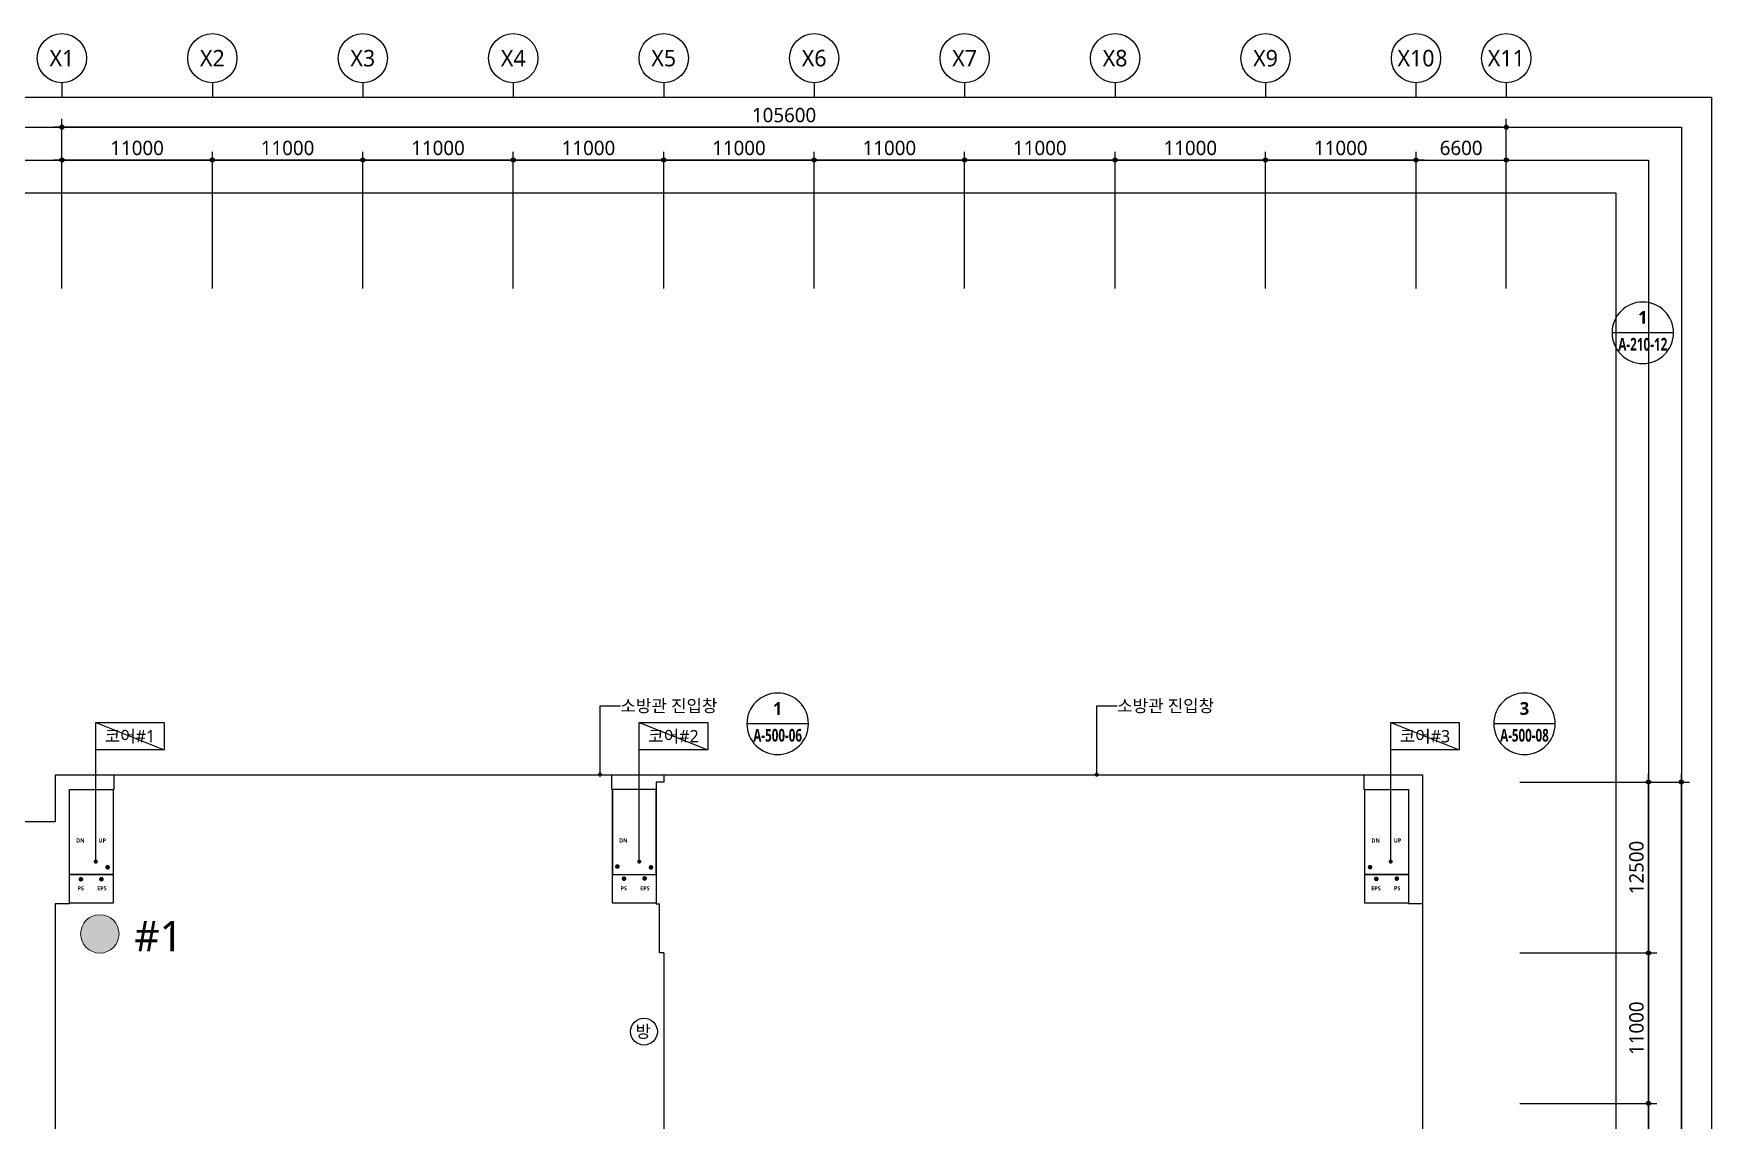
# Model space of a CAD drawing. Header units: millimetres. Extents: x -867282 to 190005487, y -1022614 to 455456909.
# Drawn here: x 1593311 to 1715982, y 90166 to 169666 of the extents above; entities that cross this region are included whole.
import ezdxf
from ezdxf.enums import TextEntityAlignment as Align

# ---------------------------------------------------------------- set-up
doc = ezdxf.new("R2010")
doc.units = ezdxf.units.MM
doc.header["$LTSCALE"] = 400
doc.header["$MEASUREMENT"] = 0
doc.header["$PDSIZE"] = -10
doc.layers.get('0').update_dxf_attribs({"linetype": 'CONTINUOUS'})
doc.layers.get('Defpoints').update_dxf_attribs({"color": 153, "linetype": 'CONTINUOUS'})
for name, color, linetype in [('A-ANNO-GRA1', 7, 'CONTINUOUS'), ('A-ANNO-TEXT1', 7, 'CONTINUOUS'), ('A-ANNO-TEXT2', 3, 'CONTINUOUS'), ('A-FLOR-MARK-ARCH', 1, 'CONTINUOUS'), ('A-ST-AXIS-BUB', 7, 'CONTINUOUS'), ('A-ST-AXIS-DIM', 7, 'CONTINUOUS'), ('AA-MKXS', 3, 'CONTINUOUS')]:
    doc.layers.add(name, color=color, linetype=linetype)
doc.layers.add('Defpoint', color=161, linetype='CONTINUOUS', plot=False)
doc.layers.add('면적', color=210, linetype='CONTINUOUS', plot=False)
doc.layers.add('구획설정라인', color=3, linetype='CONTINUOUS', lineweight=20)
doc.styles.add('2020음성 1차', font='')
doc.styles.add('SAMOO', font='romans.shx', dxfattribs={"bigfont": 'whgtxt.shx'})
doc.styles.add('SH_대대리576', font='malgun.ttf')
doc.styles.add('SH_진천_나눔', font='')
doc.styles.get('2020음성 1차').set_extended_font_data('NanumGothic', bold=True)
doc.styles.get('SH_진천_나눔').set_extended_font_data('NanumGothic', bold=True)
doc.dimstyles.new('SHP 600', dxfattribs={"dimscale": 300, "dimtxt": 3.5, "dimasz": 1, "dimexe": 2, "dimexo": 2, "dimgap": 1, "dimtad": 1, "dimdec": 0, "dimzin": 0, "dimdsep": 46, "dimtxsty": 'SH_대대리576', "dimblk": 'DIMDOT', "dimcen": 0.09, "dimclrt": 3, "dimadec": 0, "dimazin": 1, "dimtfac": 1, "dimtdec": 0, "dimtix": 1, "dimtmove": 2, "dimatfit": 0, "dimldrblk": 'DIMDOT', "dimfxl": 1, "dimtolj": 1, "dimtzin": 0, "dimarcsym": 0})

# ---------------------------------------------------------------- blocks, each defined once
blk = doc.blocks.new('DIMDOT')
at = {"color": 0}
blk.add_line((-2, 0), (2, 0), dxfattribs=at)
for radius in [0.5, 0.25]:
    blk.add_circle((0, 0), radius, dxfattribs=at)
blk = doc.blocks.new('*D47')
at = {"layer": 'A-ST-AXIS-DIM', "color": 0, "lineweight": -2, "transparency": 16777216}
for p, q in [((1595382, 151016), (1595382, 163416)), ((1700982, 151016), (1700982, 163416)), ((1700682, 162816), (1595682, 162816))]:
    blk.add_line(p, q, dxfattribs=at)
at = {"layer": 'Defpoints', "color": 0, "transparency": 16777216}
for p in [(1595382, 162816), (1595382, 150416), (1700982, 150416)]:
    blk.add_point(p, dxfattribs=at)
at = {"layer": 'A-ST-AXIS-DIM', "color": 0, "linetype": 'ByBlock', "lineweight": -2, "transparency": 16777216, "xscale": 300, "yscale": 300, "zscale": 300, "rotation": 180}
blk.add_blockref('DIMDOT', (1595382, 162816), dxfattribs=at)
at = {"layer": 'A-ST-AXIS-DIM', "color": 0, "linetype": 'ByBlock', "lineweight": -2, "transparency": 16777216, "xscale": 300, "yscale": 300, "zscale": 300}
blk.add_blockref('DIMDOT', (1700982, 162816), dxfattribs=at)
at = {"layer": 'A-ST-AXIS-DIM', "color": 3, "transparency": 16777216, "insert": (1648182, 163696), "char_height": 1050, "attachment_point": 5, "style": 'SH_대대리576'}
blk.add_mtext('\\A1;105600', dxfattribs=at)
blk = doc.blocks.new('*D48')
at = {"layer": 'A-ST-AXIS-DIM', "color": 0, "lineweight": -2, "transparency": 16777216}
for p, q in [((1595382, 151016), (1595382, 161016)), ((1606382, 151016), (1606382, 161016)), ((1606082, 160416), (1595682, 160416))]:
    blk.add_line(p, q, dxfattribs=at)
at = {"layer": 'Defpoints', "color": 0, "transparency": 16777216}
for p in [(1595382, 160416), (1595382, 150416), (1606382, 150416)]:
    blk.add_point(p, dxfattribs=at)
at = {"layer": 'A-ST-AXIS-DIM', "color": 0, "linetype": 'ByBlock', "lineweight": -2, "transparency": 16777216, "xscale": 300, "yscale": 300, "zscale": 300, "rotation": 180}
blk.add_blockref('DIMDOT', (1595382, 160416), dxfattribs=at)
at = {"layer": 'A-ST-AXIS-DIM', "color": 0, "linetype": 'ByBlock', "lineweight": -2, "transparency": 16777216, "xscale": 300, "yscale": 300, "zscale": 300}
blk.add_blockref('DIMDOT', (1606382, 160416), dxfattribs=at)
at = {"layer": 'A-ST-AXIS-DIM', "color": 3, "transparency": 16777216, "insert": (1600882, 161292), "char_height": 1050, "attachment_point": 5, "style": 'SH_대대리576'}
blk.add_mtext('\\A1;11000', dxfattribs=at)
blk = doc.blocks.new('*D49')
at = {"layer": 'A-ST-AXIS-DIM', "color": 0, "lineweight": -2, "transparency": 16777216}
for p, q in [((1606382, 151016), (1606382, 161016)), ((1617382, 151016), (1617382, 161016)), ((1617082, 160416), (1606682, 160416))]:
    blk.add_line(p, q, dxfattribs=at)
at = {"layer": 'Defpoints', "color": 0, "transparency": 16777216}
for p in [(1606382, 160416), (1606382, 150416), (1617382, 150416)]:
    blk.add_point(p, dxfattribs=at)
at = {"layer": 'A-ST-AXIS-DIM', "color": 0, "linetype": 'ByBlock', "lineweight": -2, "transparency": 16777216, "xscale": 300, "yscale": 300, "zscale": 300, "rotation": 180}
blk.add_blockref('DIMDOT', (1606382, 160416), dxfattribs=at)
at = {"layer": 'A-ST-AXIS-DIM', "color": 0, "linetype": 'ByBlock', "lineweight": -2, "transparency": 16777216, "xscale": 300, "yscale": 300, "zscale": 300}
blk.add_blockref('DIMDOT', (1617382, 160416), dxfattribs=at)
at = {"layer": 'A-ST-AXIS-DIM', "color": 3, "transparency": 16777216, "insert": (1611882, 161292), "char_height": 1050, "attachment_point": 5, "style": 'SH_대대리576'}
blk.add_mtext('\\A1;11000', dxfattribs=at)
blk = doc.blocks.new('*D50')
at = {"layer": 'A-ST-AXIS-DIM', "color": 0, "lineweight": -2, "transparency": 16777216}
for p, q in [((1617382, 151016), (1617382, 161016)), ((1628382, 151016), (1628382, 161016)), ((1628082, 160416), (1617682, 160416))]:
    blk.add_line(p, q, dxfattribs=at)
at = {"layer": 'Defpoints', "color": 0, "transparency": 16777216}
for p in [(1617382, 160416), (1617382, 150416), (1628382, 150416)]:
    blk.add_point(p, dxfattribs=at)
at = {"layer": 'A-ST-AXIS-DIM', "color": 0, "linetype": 'ByBlock', "lineweight": -2, "transparency": 16777216, "xscale": 300, "yscale": 300, "zscale": 300, "rotation": 180}
blk.add_blockref('DIMDOT', (1617382, 160416), dxfattribs=at)
at = {"layer": 'A-ST-AXIS-DIM', "color": 0, "linetype": 'ByBlock', "lineweight": -2, "transparency": 16777216, "xscale": 300, "yscale": 300, "zscale": 300}
blk.add_blockref('DIMDOT', (1628382, 160416), dxfattribs=at)
at = {"layer": 'A-ST-AXIS-DIM', "color": 3, "transparency": 16777216, "insert": (1622882, 161292), "char_height": 1050, "attachment_point": 5, "style": 'SH_대대리576'}
blk.add_mtext('\\A1;11000', dxfattribs=at)
blk = doc.blocks.new('*D51')
at = {"layer": 'A-ST-AXIS-DIM', "color": 0, "lineweight": -2, "transparency": 16777216}
for p, q in [((1628382, 151016), (1628382, 161016)), ((1639382, 151016), (1639382, 161016)), ((1639082, 160416), (1628682, 160416))]:
    blk.add_line(p, q, dxfattribs=at)
at = {"layer": 'Defpoints', "color": 0, "transparency": 16777216}
for p in [(1628382, 160416), (1628382, 150416), (1639382, 150416)]:
    blk.add_point(p, dxfattribs=at)
at = {"layer": 'A-ST-AXIS-DIM', "color": 0, "linetype": 'ByBlock', "lineweight": -2, "transparency": 16777216, "xscale": 300, "yscale": 300, "zscale": 300, "rotation": 180}
blk.add_blockref('DIMDOT', (1628382, 160416), dxfattribs=at)
at = {"layer": 'A-ST-AXIS-DIM', "color": 0, "linetype": 'ByBlock', "lineweight": -2, "transparency": 16777216, "xscale": 300, "yscale": 300, "zscale": 300}
blk.add_blockref('DIMDOT', (1639382, 160416), dxfattribs=at)
at = {"layer": 'A-ST-AXIS-DIM', "color": 3, "transparency": 16777216, "insert": (1633882, 161292), "char_height": 1050, "attachment_point": 5, "style": 'SH_대대리576'}
blk.add_mtext('\\A1;11000', dxfattribs=at)
blk = doc.blocks.new('*D52')
at = {"layer": 'A-ST-AXIS-DIM', "color": 0, "lineweight": -2, "transparency": 16777216}
for p, q in [((1639382, 151016), (1639382, 161016)), ((1650382, 151016), (1650382, 161016)), ((1650082, 160416), (1639682, 160416))]:
    blk.add_line(p, q, dxfattribs=at)
at = {"layer": 'Defpoints', "color": 0, "transparency": 16777216}
for p in [(1639382, 160416), (1639382, 150416), (1650382, 150416)]:
    blk.add_point(p, dxfattribs=at)
at = {"layer": 'A-ST-AXIS-DIM', "color": 0, "linetype": 'ByBlock', "lineweight": -2, "transparency": 16777216, "xscale": 300, "yscale": 300, "zscale": 300, "rotation": 180}
blk.add_blockref('DIMDOT', (1639382, 160416), dxfattribs=at)
at = {"layer": 'A-ST-AXIS-DIM', "color": 0, "linetype": 'ByBlock', "lineweight": -2, "transparency": 16777216, "xscale": 300, "yscale": 300, "zscale": 300}
blk.add_blockref('DIMDOT', (1650382, 160416), dxfattribs=at)
at = {"layer": 'A-ST-AXIS-DIM', "color": 3, "transparency": 16777216, "insert": (1644882, 161292), "char_height": 1050, "attachment_point": 5, "style": 'SH_대대리576'}
blk.add_mtext('\\A1;11000', dxfattribs=at)
blk = doc.blocks.new('*D53')
at = {"layer": 'A-ST-AXIS-DIM', "color": 0, "lineweight": -2, "transparency": 16777216}
for p, q in [((1650382, 151016), (1650382, 161016)), ((1661382, 151016), (1661382, 161016)), ((1661082, 160416), (1650682, 160416))]:
    blk.add_line(p, q, dxfattribs=at)
at = {"layer": 'Defpoints', "color": 0, "transparency": 16777216}
for p in [(1650382, 160416), (1650382, 150416), (1661382, 150416)]:
    blk.add_point(p, dxfattribs=at)
at = {"layer": 'A-ST-AXIS-DIM', "color": 0, "linetype": 'ByBlock', "lineweight": -2, "transparency": 16777216, "xscale": 300, "yscale": 300, "zscale": 300, "rotation": 180}
blk.add_blockref('DIMDOT', (1650382, 160416), dxfattribs=at)
at = {"layer": 'A-ST-AXIS-DIM', "color": 0, "linetype": 'ByBlock', "lineweight": -2, "transparency": 16777216, "xscale": 300, "yscale": 300, "zscale": 300}
blk.add_blockref('DIMDOT', (1661382, 160416), dxfattribs=at)
at = {"layer": 'A-ST-AXIS-DIM', "color": 3, "transparency": 16777216, "insert": (1655882, 161292), "char_height": 1050, "attachment_point": 5, "style": 'SH_대대리576'}
blk.add_mtext('\\A1;11000', dxfattribs=at)
blk = doc.blocks.new('*D54')
at = {"layer": 'A-ST-AXIS-DIM', "color": 0, "lineweight": -2, "transparency": 16777216}
for p, q in [((1661382, 151016), (1661382, 161016)), ((1672382, 151016), (1672382, 161016)), ((1672082, 160416), (1661682, 160416))]:
    blk.add_line(p, q, dxfattribs=at)
at = {"layer": 'Defpoints', "color": 0, "transparency": 16777216}
for p in [(1661382, 160416), (1661382, 150416), (1672382, 150416)]:
    blk.add_point(p, dxfattribs=at)
at = {"layer": 'A-ST-AXIS-DIM', "color": 0, "linetype": 'ByBlock', "lineweight": -2, "transparency": 16777216, "xscale": 300, "yscale": 300, "zscale": 300, "rotation": 180}
blk.add_blockref('DIMDOT', (1661382, 160416), dxfattribs=at)
at = {"layer": 'A-ST-AXIS-DIM', "color": 0, "linetype": 'ByBlock', "lineweight": -2, "transparency": 16777216, "xscale": 300, "yscale": 300, "zscale": 300}
blk.add_blockref('DIMDOT', (1672382, 160416), dxfattribs=at)
at = {"layer": 'A-ST-AXIS-DIM', "color": 3, "transparency": 16777216, "insert": (1666882, 161292), "char_height": 1050, "attachment_point": 5, "style": 'SH_대대리576'}
blk.add_mtext('\\A1;11000', dxfattribs=at)
blk = doc.blocks.new('*D55')
at = {"layer": 'A-ST-AXIS-DIM', "color": 0, "lineweight": -2, "transparency": 16777216}
for p, q in [((1672382, 151016), (1672382, 161016)), ((1683382, 151016), (1683382, 161016)), ((1683082, 160416), (1672682, 160416))]:
    blk.add_line(p, q, dxfattribs=at)
at = {"layer": 'Defpoints', "color": 0, "transparency": 16777216}
for p in [(1672382, 160416), (1672382, 150416), (1683382, 150416)]:
    blk.add_point(p, dxfattribs=at)
at = {"layer": 'A-ST-AXIS-DIM', "color": 0, "linetype": 'ByBlock', "lineweight": -2, "transparency": 16777216, "xscale": 300, "yscale": 300, "zscale": 300, "rotation": 180}
blk.add_blockref('DIMDOT', (1672382, 160416), dxfattribs=at)
at = {"layer": 'A-ST-AXIS-DIM', "color": 0, "linetype": 'ByBlock', "lineweight": -2, "transparency": 16777216, "xscale": 300, "yscale": 300, "zscale": 300}
blk.add_blockref('DIMDOT', (1683382, 160416), dxfattribs=at)
at = {"layer": 'A-ST-AXIS-DIM', "color": 3, "transparency": 16777216, "insert": (1677882, 161292), "char_height": 1050, "attachment_point": 5, "style": 'SH_대대리576'}
blk.add_mtext('\\A1;11000', dxfattribs=at)
blk = doc.blocks.new('*D56')
at = {"layer": 'A-ST-AXIS-DIM', "color": 0, "lineweight": -2, "transparency": 16777216}
for p, q in [((1683382, 151016), (1683382, 161016)), ((1694382, 151016), (1694382, 161016)), ((1694082, 160416), (1683682, 160416))]:
    blk.add_line(p, q, dxfattribs=at)
at = {"layer": 'Defpoints', "color": 0, "transparency": 16777216}
for p in [(1683382, 160416), (1683382, 150416), (1694382, 150416)]:
    blk.add_point(p, dxfattribs=at)
at = {"layer": 'A-ST-AXIS-DIM', "color": 0, "linetype": 'ByBlock', "lineweight": -2, "transparency": 16777216, "xscale": 300, "yscale": 300, "zscale": 300, "rotation": 180}
blk.add_blockref('DIMDOT', (1683382, 160416), dxfattribs=at)
at = {"layer": 'A-ST-AXIS-DIM', "color": 0, "linetype": 'ByBlock', "lineweight": -2, "transparency": 16777216, "xscale": 300, "yscale": 300, "zscale": 300}
blk.add_blockref('DIMDOT', (1694382, 160416), dxfattribs=at)
at = {"layer": 'A-ST-AXIS-DIM', "color": 3, "transparency": 16777216, "insert": (1688882, 161292), "char_height": 1050, "attachment_point": 5, "style": 'SH_대대리576'}
blk.add_mtext('\\A1;11000', dxfattribs=at)
blk = doc.blocks.new('A-ST-AXIS-BUB-1')
at = {"layer": 'A-ST-AXIS-BUB'}
blk.add_line((0, 350), (0, 0), dxfattribs=at)
blk.add_circle((0, 950), 600, dxfattribs=at)
blk = doc.blocks.new('*D236')
at = {"layer": 'A-ST-AXIS-DIM', "color": 0, "lineweight": -2, "transparency": 16777216}
for p, q in [((1701982, 114916), (1711982, 114916)), ((1711382, 102716), (1711382, 114616)), ((1701982, 102416), (1711982, 102416))]:
    blk.add_line(p, q, dxfattribs=at)
at = {"layer": 'Defpoints', "color": 0, "transparency": 16777216}
for p in [(1701382, 114916), (1711382, 114916), (1701382, 102416)]:
    blk.add_point(p, dxfattribs=at)
at = {"layer": 'A-ST-AXIS-DIM', "color": 0, "linetype": 'ByBlock', "lineweight": -2, "transparency": 16777216, "xscale": 300, "yscale": 300, "zscale": 300}
for p, rotation in [((1711382, 114916), 90), ((1711382, 102416), 270)]:
    blk.add_blockref('DIMDOT', p, dxfattribs=dict(at, rotation=rotation))
at = {"layer": 'A-ST-AXIS-DIM', "color": 3, "transparency": 16777216, "insert": (1710503, 108666), "char_height": 1050, "attachment_point": 5, "rotation": 90, "style": 'SH_대대리576'}
blk.add_mtext('\\A1;12500', dxfattribs=at)
blk = doc.blocks.new('*D237')
at = {"layer": 'A-ST-AXIS-DIM', "color": 0, "lineweight": -2, "transparency": 16777216}
for p, q in [((1701982, 102416), (1711982, 102416)), ((1711382, 91716), (1711382, 102116)), ((1701982, 91416), (1711982, 91416))]:
    blk.add_line(p, q, dxfattribs=at)
at = {"layer": 'Defpoints', "color": 0, "transparency": 16777216}
for p in [(1701382, 102416), (1711382, 102416), (1701382, 91416)]:
    blk.add_point(p, dxfattribs=at)
at = {"layer": 'A-ST-AXIS-DIM', "color": 0, "linetype": 'ByBlock', "lineweight": -2, "transparency": 16777216, "xscale": 300, "yscale": 300, "zscale": 300}
for p, rotation in [((1711382, 102416), 90), ((1711382, 91416), 270)]:
    blk.add_blockref('DIMDOT', p, dxfattribs=dict(at, rotation=rotation))
at = {"layer": 'A-ST-AXIS-DIM', "color": 3, "transparency": 16777216, "insert": (1710506, 96916), "char_height": 1050, "attachment_point": 5, "rotation": 90, "style": 'SH_대대리576'}
blk.add_mtext('\\A1;11000', dxfattribs=at)
blk = doc.blocks.new('*D238')
at = {"layer": 'A-ST-AXIS-DIM', "color": 0, "lineweight": -2, "transparency": 16777216}
for p, q in [((1701982, 91416), (1711982, 91416)), ((1711382, 80716), (1711382, 91116)), ((1701982, 80416), (1711982, 80416))]:
    blk.add_line(p, q, dxfattribs=at)
at = {"layer": 'Defpoints', "color": 0, "transparency": 16777216}
for p in [(1701382, 91416), (1711382, 91416), (1701382, 80416)]:
    blk.add_point(p, dxfattribs=at)
at = {"layer": 'A-ST-AXIS-DIM', "color": 0, "linetype": 'ByBlock', "lineweight": -2, "transparency": 16777216, "xscale": 300, "yscale": 300, "zscale": 300}
for p, rotation in [((1711382, 91416), 90), ((1711382, 80416), 270)]:
    blk.add_blockref('DIMDOT', p, dxfattribs=dict(at, rotation=rotation))
at = {"layer": 'A-ST-AXIS-DIM', "color": 3, "transparency": 16777216, "insert": (1710506, 85916), "char_height": 1050, "attachment_point": 5, "rotation": 90, "style": 'SH_대대리576'}
blk.add_mtext('\\A1;11000', dxfattribs=at)
blk = doc.blocks.new('*D241')
at = {"layer": 'A-ST-AXIS-DIM', "color": 0, "lineweight": -2, "transparency": 16777216}
for p, q in [((1701982, 114916), (1714382, 114916)), ((1713782, 58216), (1713782, 114616)), ((1701982, 57916), (1714382, 57916))]:
    blk.add_line(p, q, dxfattribs=at)
at = {"layer": 'Defpoints', "color": 0, "transparency": 16777216}
for p in [(1701382, 114916), (1713782, 114916), (1701382, 57916)]:
    blk.add_point(p, dxfattribs=at)
at = {"layer": 'A-ST-AXIS-DIM', "color": 0, "linetype": 'ByBlock', "lineweight": -2, "transparency": 16777216, "xscale": 300, "yscale": 300, "zscale": 300}
for p, rotation in [((1713782, 114916), 90), ((1713782, 57916), 270)]:
    blk.add_blockref('DIMDOT', p, dxfattribs=dict(at, rotation=rotation))
at = {"layer": 'A-ST-AXIS-DIM', "color": 3, "transparency": 16777216, "insert": (1712905, 86416), "char_height": 1050, "attachment_point": 5, "rotation": 90, "style": 'SH_대대리576'}
blk.add_mtext('\\A1;57000', dxfattribs=at)
blk = doc.blocks.new('*D277')
at = {"layer": 'A-ST-AXIS-DIM', "color": 0, "lineweight": -2, "transparency": 16777216}
for p, q in [((1694382, 151016), (1694382, 161016)), ((1700982, 151016), (1700982, 161016)), ((1694682, 160416), (1700682, 160416))]:
    blk.add_line(p, q, dxfattribs=at)
at = {"layer": 'Defpoints', "color": 0, "transparency": 16777216}
for p in [(1700982, 160416), (1694382, 150416), (1700982, 150416)]:
    blk.add_point(p, dxfattribs=at)
at = {"layer": 'A-ST-AXIS-DIM', "color": 0, "linetype": 'ByBlock', "lineweight": -2, "transparency": 16777216, "xscale": 300, "yscale": 300, "zscale": 300, "rotation": 180}
blk.add_blockref('DIMDOT', (1694382, 160416), dxfattribs=at)
at = {"layer": 'A-ST-AXIS-DIM', "color": 0, "linetype": 'ByBlock', "lineweight": -2, "transparency": 16777216, "xscale": 300, "yscale": 300, "zscale": 300}
blk.add_blockref('DIMDOT', (1700982, 160416), dxfattribs=at)
at = {"layer": 'A-ST-AXIS-DIM', "color": 3, "transparency": 16777216, "insert": (1697682, 161296), "char_height": 1050, "attachment_point": 5, "style": 'SH_대대리576'}
blk.add_mtext('\\A1;6600', dxfattribs=at)
blk = doc.blocks.new('*U392')
at = {"layer": 'AA-MKXS', "color": 3, "linetype": 'Continuous', "ltscale": 5}
blk.add_line((-5.999976, 0), (5.999976, 0), dxfattribs=at)
blk.add_circle((0, 0), 5.999976, dxfattribs=at)
at = {"layer": 'AA-MKXS', "style": 'SAMOO', "width": 0.85}
blk.add_attdef('ViewNUM', text='', height=2.5, dxfattribs=at).set_placement((0, 1), align=Align.BOTTOM_CENTER)
blk.add_attdef('SheetNUM', text='', height=2.5, dxfattribs=at).set_placement((0, -1), align=Align.TOP_CENTER)
blk = doc.blocks.new('G$CDADDFB7A')
at = {"layer": '면적', "elevation": 103000}
for points in [[(98950, 11700), (99500, 11700), (99500, 12000), (100000, 12000), (100000, 13000), (100000, 13000), (100000, 22700), (100000, 22700), (100000, 48600), (98950, 48600), (98950, 48650), (95750, 48650), (95750, 56950), (95700, 56950), (95700, 58000), (44500, 58000), (44500, 57500), (44500, 57500), (43950, 57500), (43950, 48650), (40750, 48650), (40750, 56950), (40700, 56950), (40700, 58000), (4300, 58000), (4300, 56950), (4250, 56950), (4250, 48650), (1050, 48650), (1050, 48600), (0, 48600), (0, 22700), (5900, 22700), (5900, 18360), (4300, 18360), (4300, 11450), (4250, 11450), (4250, 1050), (4300, 1050), (4300, 0), (40700, 0), (40700, 1050), (40750, 1050), (40750, 9350), (43950, 9350), (43950, 500), (44500, 500), (44500, 0), (66200, 0), (66200, 5650), (95750, 5650), (95750, 9350), (98950, 9350), (98950, 11700)], [(44500, 45000), (44200, 45000), (44200, 48600)]]:
    blk.add_lwpolyline(points, dxfattribs=at)
for points in [[(1050, 56950), (4250, 56950), (4250, 50750), (1050, 50750)], [(1050, 50750), (4250, 50750), (4250, 48650), (1050, 48650)], [(100000, 22700), (106350, 22700), (106350, 13000), (100000, 13000)], [(95750, 11700), (98950, 11700), (98950, 9350), (95750, 9350)], [(95750, 9350), (98950, 9350), (98950, 7250), (95750, 7250)]]:
    blk.add_lwpolyline(points, close=True, dxfattribs=at)
at = {"layer": '면적'}
for points in [[(40750, 50750), (43950, 50750), (43950, 56950), (40750, 56950), (40750, 50750), (40750, 50750)], [(98950, 50750), (95750, 50750), (95750, 56950), (98950, 56950)], [(40750, 50750), (43950, 50750), (43950, 48650), (40750, 48650)], [(95750, 50750), (98950, 50750), (98950, 48650), (95750, 48650)], [(2200, 22700), (2200, 17760), (4300, 17760), (4300, 18360), (5900, 18360), (5900, 22700)], [(2200, 17760), (2200, 16300), (800, 16300), (800, 13950), (4300, 13950), (4300, 17760), (2200, 17760)], [(800, 13950), (4300, 13950), (4300, 11450), (800, 11450)], [(4250, 9350), (4250, 11450), (1050, 11450), (1050, 1050), (4250, 1050), (4250, 7250), (3300, 7250), (3300, 9350)], [(4250, 7250), (3300, 7250), (3300, 9350), (4250, 9350)], [(40750, 7250), (43950, 7250), (43950, 9350), (40750, 9350)], [(43950, 1050), (40750, 1050), (40750, 7250), (43950, 7250)], [(98950, 1050), (95750, 1050), (95750, 7250), (98950, 7250)], [(66200, 5650), (66200, 0), (95600, 0), (95700, 0), (95700, 1050), (95750, 1050), (95750, 5650)]]:
    blk.add_lwpolyline(points, close=True, dxfattribs=at)
for points in [[(43950, 48650), (43950, 48600), (44200, 48600)], [(44500, 45000), (44500, 9400), (43950, 9400), (43950, 9350)]]:
    blk.add_lwpolyline(points, dxfattribs=at)

msp = doc.modelspace()

# ---------------------------------------------------------------- hatches: boundary and pattern name
at = {"layer": '구획설정라인'}
h = msp.add_hatch(dxfattribs=at)
h.set_pattern_fill('ANSI31', color=256)
h.set_pattern_definition([(45, (0, 0), (-0.088388347648, 0.088388347648), [])])
h.paths.add_polyline_path([(1599558.4, 103812.9, 1), (1596751.7, 103812.9, 0.38565429), (1598017.1, 102416.3), (1598293.1, 102416.3, 0.38565429)])

# ---------------------------------------------------------------- linework, layer by layer
for points in [[(1634724, 120490.1), (1636224, 120490.1)], [(1671037.3, 120490.1), (1672537.3, 120490.1)]]:
    msp.add_lwpolyline(points)
at = {"layer": 'A-ANNO-GRA1'}
for points in [[(1634724, 115460.8), (1634724, 120490.1)], [(1671037.3, 115460.8), (1671037.3, 120490.1)], [(1597860.4, 109100.9), (1597860.4, 117278.6)], [(1637596.4, 109100.9), (1637596.4, 117278.6)], [(1692535.3, 109100.9), (1692535.3, 117278.6)]]:
    msp.add_lwpolyline(points, dxfattribs=at)
for points in [[(1602860.4, 117278.6), (1597860.4, 117278.6), (1597860.4, 119278.6), (1602860.4, 119278.6)], [(1642596.4, 117278.6), (1637596.4, 117278.6), (1637596.4, 119278.6), (1642596.4, 119278.6)], [(1697535.3, 117278.6), (1692535.3, 117278.6), (1692535.3, 119278.6), (1697535.3, 119278.6)]]:
    msp.add_lwpolyline(points, close=True, dxfattribs=at)
at = {"layer": 'A-ANNO-GRA1', "const_width": 150}
for points in [[(1634724, 115385.8, 1), (1634724, 115535.8, 1)], [(1671037.3, 115385.8, 1), (1671037.3, 115535.8, 1)], [(1597785.4, 109100.9, 1), (1597935.4, 109100.9, 1)], [(1637521.4, 109100.9, 1), (1637671.4, 109100.9, 1)], [(1692460.3, 109100.9, 1), (1692610.3, 109100.9, 1)]]:
    msp.add_lwpolyline(points, format="xyb", close=True, dxfattribs=at)
at = {"layer": 'A-ANNO-GRA1'}
msp.add_circle((1637939, 96661.8), 979.8, dxfattribs=at)
at = {"layer": 'A-FLOR-MARK-ARCH', "const_width": 168.8}
for points in [[(1596688, 107810.1, 1), (1596856.7, 107810.1, 1)], [(1598188.3, 107810.1, 1), (1598357, 107810.1, 1)], [(1598641.2, 108685, 1), (1598810, 108685, 1)], [(1635909.8, 108738.9, 1), (1636078.6, 108738.9, 1)], [(1636396, 107848.9, 1), (1636564.7, 107848.9, 1)], [(1637903.1, 107868.2, 1), (1638071.8, 107868.2, 1)], [(1638366.8, 108677.7, 1), (1638535.5, 108677.7, 1)], [(1690938.7, 108692.5, 1), (1691107.4, 108692.5, 1)], [(1691397.9, 107837.6, 1), (1691566.6, 107837.6, 1)], [(1693062.5, 107856.4, -1), (1692893.7, 107856.4, -1)]]:
    msp.add_lwpolyline(points, format="xyb", close=True, dxfattribs=at)
at = {"layer": 'Defpoint'}
for p, q in [((1597860.4, 119278.6), (1602860.4, 117278.6)), ((1637596.4, 119278.6), (1642596.4, 117278.6)), ((1692535.3, 119278.6), (1697535.3, 117278.6))]:
    msp.add_line(p, q, dxfattribs=at)
for points in [[(1715981.8, 36444.9), (1544781.8, 36444.9), (1544781.8, 165016.3), (1715981.8, 165016.3)], [(1713781.8, 38644.9), (1546981.8, 38644.9), (1546981.8, 162816.3), (1713781.8, 162816.3)], [(1711381.8, 41044.9), (1549381.8, 41044.9), (1549381.8, 160416.3), (1711381.8, 160416.3)], [(1708981.8, 43444.9), (1551781.8, 43444.9), (1551781.8, 158016.3), (1708981.8, 158016.3)]]:
    msp.add_lwpolyline(points, close=True, dxfattribs=at)
msp.add_lwpolyline([(1592581.8, 64466.3), (1594881.8, 64466.3), (1594881.8, 57416.3), (1694381.8, 57416.3), (1694381.8, 66766.3), (1694881.8, 66766.3), (1694881.8, 70416.3), (1701231.8, 70416.3), (1701231.8, 80116.3), (1694881.8, 80116.3), (1694881.8, 91416.3), (1694881.8, 115416.3), (1671881.8, 115416.3), (1639881.8, 115416.3), (1635381.8, 115416.3), (1599681.8, 115416.3), (1594881.8, 115416.3), (1594881.8, 112016.3), (1584881.8, 112016.3)], dxfattribs=at)
at = {"layer": '구획설정라인'}
msp.add_circle((1598155.1, 103812.9), 1403.3, dxfattribs=at)

# ---------------------------------------------------------------- block references
ref = msp.add_blockref('*U392', (1710963.5, 147779.8), dxfattribs=dict(xscale=-375.0015000059622, yscale=375.0015000059622, zscale=375.0015000059622))
ref.add_attrib('SheetNUM', 'A-210-12', dxfattribs={"layer": 'AA-MKXS', "height": 937.5, "style": '2020음성 1차', "width": 0.7}).set_placement((1710963.5, 147404.8), align=Align.TOP_CENTER)
ref.add_attrib('ViewNUM', '1', dxfattribs={"layer": 'AA-MKXS', "height": 937.5, "style": '2020음성 1차'}).set_placement((1710963.5, 148154.8), align=Align.BOTTOM_CENTER)
ref = msp.add_blockref('*U392', (1647713.5, 119179.8), dxfattribs=dict(xscale=-375.0015000059622, yscale=375.0015000059622, zscale=375.0015000059622))
ref.add_attrib('SheetNUM', 'A-500-06', dxfattribs={"layer": 'AA-MKXS', "height": 930, "style": '2020음성 1차', "width": 0.7}).set_placement((1647713.5, 118804.8, 103000), align=Align.TOP_CENTER)
ref.add_attrib('ViewNUM', '1', dxfattribs={"layer": 'AA-MKXS', "height": 930, "style": '2020음성 1차'}).set_placement((1647713.5, 119554.8, 103000), align=Align.BOTTOM_CENTER)
ref = msp.add_blockref('*U392', (1702313.5, 119179.8), dxfattribs=dict(xscale=-375.0015000059622, yscale=375.0015000059622, zscale=375.0015000059622))
ref.add_attrib('SheetNUM', 'A-500-08', dxfattribs={"layer": 'AA-MKXS', "height": 930, "style": '2020음성 1차', "width": 0.7}).set_placement((1702313.5, 118804.8, 103000), align=Align.TOP_CENTER)
ref.add_attrib('ViewNUM', '3', dxfattribs={"layer": 'AA-MKXS', "height": 930, "style": '2020음성 1차'}).set_placement((1702313.5, 119554.8, 103000), align=Align.BOTTOM_CENTER)
msp.add_blockref('G$CDADDFB7A', (1594881.8, 57416.3))
at = {"layer": 'A-ST-AXIS-BUB', "xscale": 3, "yscale": 3, "zscale": 3}
for p in [(1595381.8, 165016.3), (1606381.8, 165016.3), (1617381.8, 165016.3), (1628381.8, 165016.3), (1639381.8, 165016.3), (1650381.8, 165016.3), (1661381.8, 165016.3), (1672381.8, 165016.3), (1683381.8, 165016.3), (1694381.8, 165016.3), (1700981.8, 165016.3)]:
    msp.add_blockref('A-ST-AXIS-BUB-1', p, dxfattribs=at)

# ---------------------------------------------------------------- texts
at = {"layer": 'A-ANNO-TEXT1'}
for s, height, style, p in [('X1', 1200, 'SH_대대리576', (1595381.8, 167866.3)), ('X2', 1200, 'SH_대대리576', (1606381.8, 167866.3)), ('X3', 1200, 'SH_대대리576', (1617381.8, 167866.3)), ('X4', 1200, 'SH_대대리576', (1628381.8, 167866.3)), ('X5', 1200, 'SH_대대리576', (1639381.8, 167866.3)), ('X6', 1200, 'SH_대대리576', (1650381.8, 167866.3)), ('X7', 1200, 'SH_대대리576', (1661381.8, 167866.3)), ('X8', 1200, 'SH_대대리576', (1672381.8, 167866.3)), ('X9', 1200, 'SH_대대리576', (1683381.8, 167866.3)), ('X10', 1200, 'SH_대대리576', (1694381.8, 167866.3)), ('X11', 1200, 'SH_대대리576', (1700981.8, 167866.3)), ('DN', 300, 'SH_진천_나눔', (1596731.8, 110646.3)), ('UP', 300, 'SH_진천_나눔', (1598331.8, 110646.3)), ('DN', 300, 'SH_진천_나눔', (1636431.8, 110646.3)), ('DN', 300, 'SH_진천_나눔', (1691431.8, 110646.3)), ('UP', 300, 'SH_진천_나눔', (1693031.8, 110646.3))]:
    msp.add_text(s, height=height, dxfattribs=dict(at, style=style)).set_placement(p, align=Align.MIDDLE_CENTER)
at = {"layer": 'A-ANNO-TEXT1', "style": 'SH_진천_나눔'}
for p in [(1636224, 120490.1), (1672537.3, 120490.1)]:
    msp.add_text('소방관 진입창', height=900, dxfattribs=at).set_placement(p, align=Align.MIDDLE_LEFT)
for s, p in [('PS', (1596756.8, 107141.3)), ('EPS', (1598306.8, 107141.3)), ('PS', (1636456.8, 107141.3)), ('EPS', (1638006.8, 107141.3)), ('EPS', (1691456.8, 107141.3)), ('PS', (1693006.8, 107141.3))]:
    msp.add_text(s, height=300, dxfattribs=at).set_placement(p, align=Align.MIDDLE)
msp.add_text('방', height=900, dxfattribs=at).set_placement((1637321.4, 96219))
at = {"layer": 'A-ANNO-TEXT2', "style": 'SH_대대리576'}
for s, p in [('코어#1', (1600360.4, 118278.6)), ('코어#2', (1640096.4, 118278.6)), ('코어#3', (1695035.3, 118278.6))]:
    msp.add_text(s, height=900, dxfattribs=at).set_placement(p, align=Align.MIDDLE)
at = {"layer": '구획설정라인', "style": 'SH_대대리576'}
msp.add_text('#1', height=2224.26, dxfattribs=at).set_placement((1600670.5, 102542.7))

# ---------------------------------------------------------------- dimensions: what is measured, and where the dimension line sits
at = {"layer": 'A-ST-AXIS-DIM'}
for base, p1, p2, picture, middle in [((1595381.8, 162816.3), (1700981.8, 150416.3), (1595381.8, 150416.3), '*D47', (1648181.8, 163695.8)), ((1595381.8, 160416.3), (1606381.8, 150416.3), (1595381.8, 150416.3), '*D48', (1600881.8, 161292.1)), ((1606381.8, 160416.3), (1617381.8, 150416.3), (1606381.8, 150416.3), '*D49', (1611881.8, 161292.1)), ((1617381.8, 160416.3), (1628381.8, 150416.3), (1617381.8, 150416.3), '*D50', (1622881.8, 161292.1)), ((1628381.8, 160416.3), (1639381.8, 150416.3), (1628381.8, 150416.3), '*D51', (1633881.8, 161292.1)), ((1639381.8, 160416.3), (1650381.8, 150416.3), (1639381.8, 150416.3), '*D52', (1644881.8, 161292.1)), ((1650381.8, 160416.3), (1661381.8, 150416.3), (1650381.8, 150416.3), '*D53', (1655881.8, 161292.1)), ((1661381.8, 160416.3), (1672381.8, 150416.3), (1661381.8, 150416.3), '*D54', (1666881.8, 161292.1)), ((1672381.8, 160416.3), (1683381.8, 150416.3), (1672381.8, 150416.3), '*D55', (1677881.8, 161292.1)), ((1683381.8, 160416.3), (1694381.8, 150416.3), (1683381.8, 150416.3), '*D56', (1688881.8, 161292.1))]:
    dim = msp.add_linear_dim(base=base, p1=p1, p2=p2, dimstyle='SHP 600', dxfattribs=at)
    dim.commit()
    dim.dimension.update_dxf_attribs({"geometry": picture, "text_midpoint": middle})
for base, p1, p2, angle, picture, middle in [((1700981.8, 160416.3), (1694381.8, 150416.3), (1700981.8, 150416.3), 180, '*D277', (1697681.8, 161295.8)), ((1711381.8, 114916.3), (1701381.8, 102416.3), (1701381.8, 114916.3), 270, '*D236', (1710503.1, 108666.3)), ((1713781.8, 114916.3), (1701381.8, 57916.3), (1701381.8, 114916.3), 270, '*D241', (1712904.6, 86416.3)), ((1711381.8, 102416.3), (1701381.8, 91416.3), (1701381.8, 102416.3), 270, '*D237', (1710506.1, 96916.3)), ((1711381.8, 91416.3), (1701381.8, 80416.3), (1701381.8, 91416.3), 270, '*D238', (1710506.1, 85916.3))]:
    dim = msp.add_linear_dim(base=base, p1=p1, p2=p2, angle=angle, dimstyle='SHP 600', dxfattribs=at)
    dim.commit()
    dim.dimension.update_dxf_attribs({"geometry": picture, "text_midpoint": middle})

doc.saveas('drawing.dxf')
